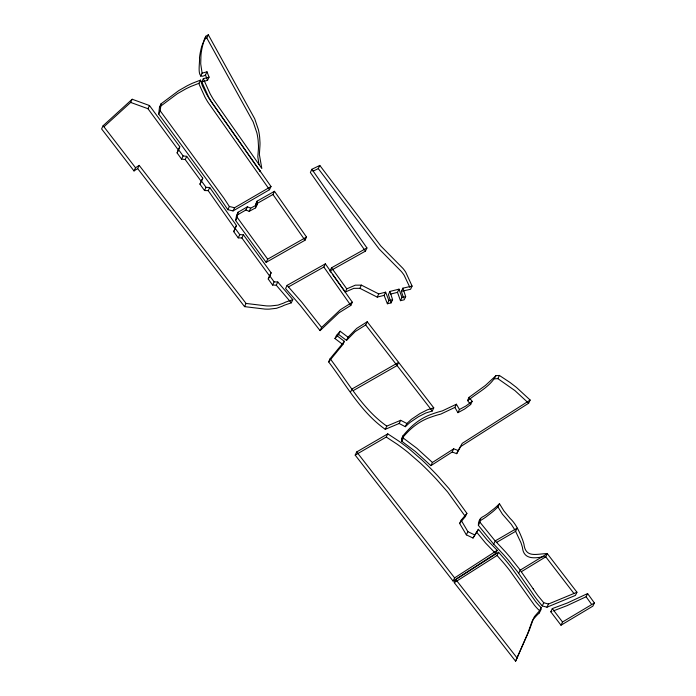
<?xml version="1.0" encoding="UTF-8"?>
<svg xmlns="http://www.w3.org/2000/svg" width="696" height="696" viewBox="0 0 696 696"><rect width="100%" height="100%" fill="white"/><g stroke="black" fill="none" stroke-linecap="round" stroke-linejoin="round"><path stroke-width="1.04" d="M236.562 215.421L245.897 209.992L249.177 211.349L255.589 207.869L255.589 204.346L257.111 201.161L274.476 191.304L306.527 237.066L305.005 240.25L266.142 262.366L235.631 220.493L236.562 215.421L238.075 212.236L247.419 206.799L250.699 208.165L257.111 204.685L257.111 201.161M515.588 661.2L527.672 633.638L532.066 621.398A17.217 15.408 25.5 0 1 533.162 619.518L536.407 615.777A99.171 88.757 25.5 0 1 537.851 614.324L539.348 612.898L539.583 610.749L541.105 607.556L539.557 606.033A64.162 57.42 25.5 0 1 535.963 602.031L511.247 567.31A260.426 233.064 25.5 0 0 505.209 559.836L498.606 552.276L455.767 579.481L454.244 582.665L515.588 661.2L529.195 630.454L533.588 618.213A17.217 15.408 25.5 0 1 534.685 616.325L537.921 612.584A99.171 88.757 25.5 0 1 539.374 611.14L540.87 609.705L541.105 607.556M158.705 114.04L159.506 107.036L161.028 103.843L178.759 90.602L187.154 85.799A152.885 136.816 25.5 0 1 192.435 83.25L200.5 80.11L202.406 85.878L206.529 94.03A158.653 141.984 25.5 0 0 209.339 98.849L271.022 186.519L269.5 189.704L233.056 210.923L227.827 209.687L215.821 192.018L158.705 114.04L160.228 110.855L161.028 103.843M478.37 525.341C478.108 520.991 480.397 517.546 484.242 515.962A136.686 122.322 25.5 0 0 487.487 513.805L494.334 508.489A130.23 116.545 25.5 0 0 497.162 505.94L499.467 503.713L503.921 510.934L510.098 518.416C516.154 524.036 519.494 532.048 522.505 539.591A94.726 84.773 25.5 0 1 523.949 544.185C525.576 558.688 537.225 553.572 547.282 553.633L576.958 592.226L575.435 595.411L546.969 607.199L542.227 605.938L536.625 599.125A122.8 109.898 25.5 0 1 531.631 591.974L517.633 571.868L508.454 560.306A321.578 287.796 25.5 0 0 503.991 555.112L492.864 543.185L478.37 525.341L479.892 522.157L480.492 518.285M235.631 220.493L237.153 217.309L238.075 212.236M291.302 302.83L276.251 285.177L272.58 285.047L268.23 279.018L269.596 275.964L241.895 237.989L238.232 237.858L233.752 231.655L234.935 228.706L208.208 190.661L204.537 190.53L199.935 184.153L201.24 181.378L185.188 159.523L181.578 159.106L177.097 152.911L179.803 146.769L149.483 105.531L132.188 99.241L103.121 125.724L101.599 128.917L134.015 170.938L137.651 168.571L139.174 165.378L246.088 303.447L266.35 305.892A50.999 45.64 25.5 0 0 270.753 305.935L277.991 305.118L283.594 303.108A105.679 94.578 25.5 0 1 285.804 302.047L292.825 299.645L291.302 302.83L284.281 305.24A105.679 94.578 25.5 0 0 282.08 306.292L276.469 308.302L269.23 309.128A50.999 45.64 25.5 0 1 264.828 309.076L244.566 306.632L137.651 168.571M177.097 152.911L179.803 146.769M233.752 231.655L236.449 225.513L209.722 187.476L206.059 187.346L201.448 180.969L202.762 178.193L186.711 156.33L183.1 155.921L178.62 149.718M268.23 279.018L271.109 272.78L243.417 234.796L239.746 234.665L235.265 228.471M206.999 71.801L209.07 77.143L203.319 78.718L210.096 93.742A158.784 142.097 25.5 0 0 213.333 99.328L261.809 168.484L259.373 154.521L259.878 146.682A53.253 47.659 25.5 0 0 260 142.671L259.66 137.269A71.453 63.945 25.5 0 0 258.399 129.674L254.71 118.764L208.313 34.8L205.799 36.262L201.936 45.788A82.389 73.733 25.5 0 0 199.474 57.855C200.265 61.901 195.846 81.275 205.477 74.985L206.999 71.801L202.101 73.141L200.579 76.334M205.799 36.262L203.45 42.604A82.389 73.733 25.5 0 0 200.987 54.662L200.709 63.841L202.101 73.141M103.956 126.768L130.674 102.425L132.188 99.241M178.28 149.953L147.97 108.715L149.483 105.531M134.015 170.938L135.529 167.753L139.174 165.378M204.285 39.446L206.799 37.984L208.313 34.8M269.5 189.704L207.817 102.034A158.653 141.984 25.5 0 1 205.007 97.214L199.247 84.555L198.978 83.302L200.5 80.11M260.139 170.825L260.287 171.668L211.819 102.512A158.784 142.097 25.5 0 1 208.583 96.935L201.805 81.91L203.319 78.718M201.805 81.91L207.547 80.327L209.07 77.143M181.578 159.106L183.1 155.921M185.188 159.523L186.711 156.33M199.935 184.153L202.762 178.193M204.537 190.53L206.059 187.346M208.208 190.661L209.722 187.476M227.827 209.687L229.341 206.503L223.694 197.873L160.228 110.855M233.056 210.923L234.569 207.739L271.022 186.519M234.935 228.706L236.449 225.513M245.897 209.992L247.419 206.799M249.177 211.349L250.699 208.165M238.232 237.858L239.746 234.665M255.589 207.869L257.111 204.685M241.895 237.989L243.417 234.796M255.589 204.346L272.954 194.489L274.476 191.304M244.566 306.632L246.088 303.447M266.142 262.366L267.664 259.182L306.527 237.066M403.532 297.923L401.366 291.354L410.57 289.266L412.093 286.082L405.707 272.153A35.827 32.059 25.5 0 0 402.906 268.36L380.782 245.932L319.803 165.422L311.878 169.285L310.355 172.469L365.417 251.134L330.017 270.988L331.287 272.745M313 171.181L318.281 168.615L319.803 165.422M269.596 275.964L271.109 272.78M272.58 285.047L274.102 281.854L269.752 275.834M276.251 285.177L277.774 281.984L274.102 281.854M287.1 285.36L285.577 288.553L300.428 305.57L320.064 330.626L338.874 312.887L350.827 305.422L352.35 302.238L325.363 263.845L287.1 285.36L301.951 302.386L321.587 327.442L320.064 330.626M288.379 286.978L323.849 267.029L325.363 263.845M330.017 270.988L331.54 267.795L366.94 247.95L311.878 169.285M332.558 274.494L345.251 292.059L346.773 288.875L355.317 285.16L361.415 285.134L378.737 293.921L385.636 292.172L388.907 300.585L387.385 303.769L391.074 302.882L392.596 299.698L389.943 291.424L399.017 289.162L401.983 297.505L400.461 300.689L404.159 299.802L405.672 296.609L402.888 288.17L412.093 286.082M365.417 251.134L366.94 247.95M348.035 337.212L356.709 328.39L367.218 321.761L433.765 407.839L427.3 409.831L419.975 413.546L411.414 419.331L406.856 423.481L400.678 420.306L399.156 423.49L385.262 429.319C360.815 412.075 346.373 385.201 328.625 361.885L342.867 344.529L334.976 338.56L336.499 335.368L340.144 331.235L348.035 337.212L346.512 340.396L338.621 334.419L340.144 331.235M345.251 292.059L353.794 288.353L359.893 288.318L361.415 285.134M328.625 361.885L330.139 358.692L344.389 341.345L336.499 335.368M342.867 344.529L344.389 341.345M359.893 288.318L377.215 297.114L378.737 293.921M346.512 340.396L355.186 331.574L365.704 324.954L367.218 321.761M387.385 303.769L384.114 295.356L385.636 292.172M389.943 291.424L388.42 294.617L391.074 302.882M400.461 300.689L397.494 292.355L399.017 289.162M350.506 392.17L352.028 388.986L398.608 362.372L397.094 365.557L353.307 390.578M401.366 291.354L402.888 288.17M355.186 455.123L356.709 451.939L387.768 433.852L398.512 440.907A203.371 182.004 25.5 0 1 409.474 449.146L421.967 459.995A342.963 306.927 25.5 0 1 438.01 476.142L449.111 488.74L466.903 513.361L465.38 516.545L459.638 523.418L466.363 534.85L473.002 538.025L478.422 529.299L487.078 539.861L497.196 550.327L495.674 553.52L453.087 581.073L355.186 455.123L386.254 437.045L387.768 433.852M385.262 429.319L386.776 426.126L400.678 420.306M399.156 423.49L405.307 426.7L406.856 423.481M457.925 412.685L464.519 409.1L470.653 404.524L467.529 400.557L469.043 397.364L485.417 385.445L495.961 375.657L499.371 375.44L510.107 382.53L516.432 387.402L530.161 400.043L462.231 443.352L458.203 450.486L453.688 448.833L452.174 452.017L430.902 465.65L415.355 451.478L401.836 441.308L401.453 439.011L402.975 435.827L405.133 433.269A122.87 109.959 25.5 0 1 408.178 429.971C414.947 422.603 423.438 416.869 432.973 413.755A108.559 97.153 25.5 0 1 439.037 411.788L442.343 410.892L456.402 404.219L459.447 409.5L457.925 412.685L454.88 407.412L456.402 404.219M401.836 441.308L403.349 438.123L402.975 435.827M405.307 426.7L409.892 422.515L418.453 416.73L425.787 413.015L432.242 411.023L433.765 407.839M430.902 465.65L432.425 462.466L453.688 448.833M470.653 404.524L472.166 401.34L469.043 397.364M452.174 452.017L456.68 453.67L458.203 450.486M469.53 399.286C478.587 391.996 490.489 386.324 495.961 375.657M494.438 378.85L497.849 378.624L499.371 375.44M459.638 523.418L461.152 520.225L466.903 513.361M456.68 453.67L460.708 446.545L528.638 403.228L530.161 400.043M466.363 534.85L467.886 531.657L461.152 520.225M473.002 538.025L478.422 529.299M453.087 581.073L454.61 577.889L497.196 550.327M479.77 520.991L482.72 519.146A136.686 122.322 25.5 0 0 485.973 516.989L492.812 511.682A130.23 116.545 25.5 0 0 495.639 509.124L497.953 506.897L499.467 503.713M493.708 544.089L495.23 540.905L517.137 528.151L515.614 531.344L496.448 542.497M454.244 582.665L497.083 555.469L498.606 552.276M518.677 573.347L520.19 570.154L547.282 553.633L545.76 556.826L521.382 571.694M542.227 605.938L543.75 602.745L538.138 595.933A122.8 109.898 25.5 0 1 533.145 588.79M539.348 612.898L540.87 609.705M546.969 607.199L548.492 604.015L576.958 592.226M550.78 611.775L552.302 608.591L567.327 602.997L587.615 593.566L594.401 602.953L592.879 606.138L560.993 625.208L550.78 611.775L551.867 611.401M560.993 625.208L562.516 622.015L594.401 602.953M553.59 610.801L567.136 605.616L586.102 596.75L587.615 593.566M401.453 439.011L401.818 438.558M402.262 438.028L403.619 436.453A122.87 109.959 25.5 0 1 406.655 433.156C413.433 425.795 421.915 420.053 431.45 416.939A108.559 97.153 25.5 0 1 437.514 414.973L440.829 414.085L454.88 407.412M334.976 338.56L338.621 334.419M321.587 327.442L340.396 309.703L352.35 302.238M159.506 107.036L177.236 93.786L185.632 88.984A152.885 136.816 25.5 0 1 190.913 86.434L198.978 83.302M472.166 401.34L466.042 405.907L459.447 409.5M468.408 400.009L468.913 399.687M468.025 400.252L467.529 400.557M377.215 297.114L384.114 295.356M390.439 294.112L397.494 292.355M388.907 300.585L392.596 299.698M401.983 297.505L405.672 296.609M543.176 556.748C533.945 558.54 523.505 559.436 522.426 547.369A94.726 84.773 25.5 0 0 520.982 542.784L515.614 531.344M544.42 556.748L545.76 556.826L574.113 593.697M229.341 206.503L234.569 207.739M543.75 602.745L548.492 604.015M130.674 102.425L147.97 108.715M467.886 531.657L474.524 534.841M386.254 437.045L396.99 444.091A203.371 182.004 25.5 0 1 407.952 452.33L420.445 463.188A342.963 306.927 25.5 0 1 436.488 479.327L447.589 491.924L465.38 516.545M497.849 378.624L514.909 390.587L528.638 403.228M403.349 438.123L416.878 448.285L432.425 462.466M386.776 426.126C362.338 408.883 347.896 382.008 330.139 358.692M539.583 610.749L538.034 609.217A64.162 57.42 25.5 0 1 534.441 605.224L509.733 570.502A260.426 233.064 25.5 0 0 503.687 563.02L497.144 555.538M495.674 553.52L485.556 543.045L476.908 532.483M277.774 281.984L292.825 299.645M479.892 522.157L494.386 540L505.513 551.919A321.578 287.796 25.5 0 1 509.968 557.113L519.146 568.684L533.145 588.79M455.767 579.481L517.111 658.016M356.709 451.939L454.61 577.889M318.281 168.615L379.259 249.116L401.392 271.544A35.827 32.059 25.5 0 1 404.193 275.338L409.883 287.413M365.704 324.954L432.242 411.023M103.121 125.724L135.529 167.753M552.302 608.591L562.516 622.015M237.153 217.309L267.664 259.182M586.102 596.75L591.643 604.433M331.54 267.795L346.773 288.875M323.849 267.029L350.827 305.422M272.954 194.489L305.005 240.25M497.953 506.897L502.408 514.118L511.308 524.358L514.962 530.03M206.799 37.984L253.187 121.948L256.876 132.866A71.453 63.945 25.5 0 1 258.138 140.453L258.477 145.856A53.253 47.659 25.5 0 1 258.355 149.866L257.807 156.731L258.964 164.439M205.477 74.985L207.547 80.327"/></g></svg>
